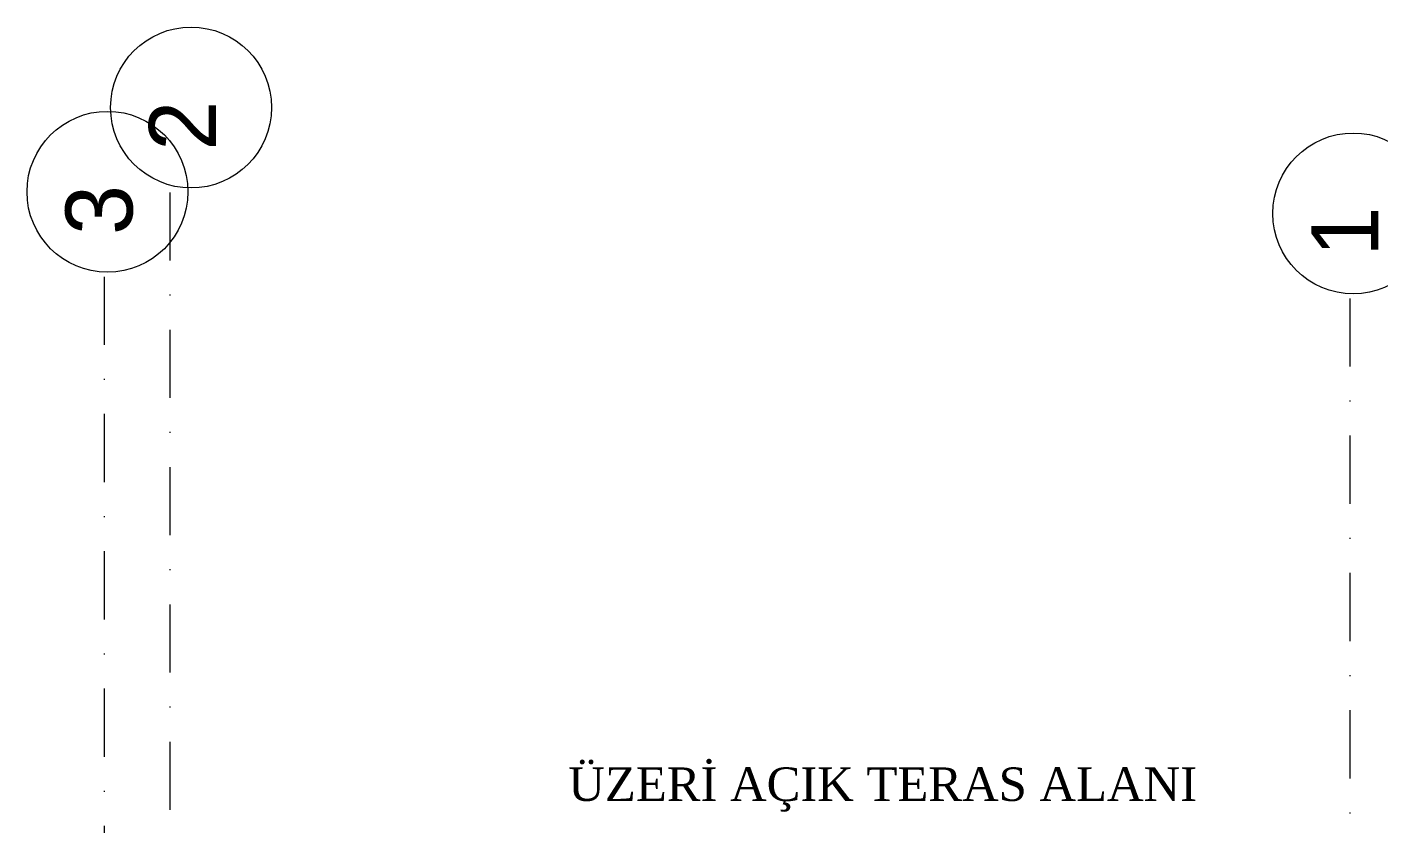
# Model space of a CAD drawing. Header units: millimetres. Extents: x -16104 to 67872, y -88009 to 12107.
# Drawn here: x 1187.8 to 1313.9, y 10396.1 to 10470.4 of the extents above; entities that cross this region are included whole.
import ezdxf

# ---------------------------------------------------------------- set-up
doc = ezdxf.new("R2010")
doc.units = ezdxf.units.MM
doc.linetypes.add('DASHDOTX2', pattern=[50.8, 25.4, -12.7, 0, -12.7])
doc.layers.get('0').update_dxf_attribs({"color": 241})
doc.layers.add('TARAMA', color=8, linetype='Continuous', lineweight=15)
doc.styles.add('ÖLÇÜ', font='times.ttf', dxfattribs={"height": 15})

# ---------------------------------------------------------------- blocks, each defined once
blk = doc.blocks.new('UYH')
at = {"layer": 'TARAMA', "linetype": 'DASHDOTX2'}
for p, q in [((63956.9, 577.4), (63956.9, 3471.09)), ((63932.39, 545.97), (63932.39, 3439.66)), ((64396.89, 537.89), (64396.89, 3431.58))]:
    blk.add_line(p, q, dxfattribs=at)
at = {"layer": 'TARAMA', "linetype": 'ByBlock'}
for centre in [(63964.72, 3501.64), (63933.56, 3470.21), (64398.06, 3462.13)]:
    blk.add_circle(centre, 30, dxfattribs=at)
at = {"layer": 'TARAMA', "style": 'ÖLÇÜ'}
blk.add_text('ÜZERİ AÇIK TERAS ALANI', height=12.5, dxfattribs=at).set_placement((64105.39, 3243.1))
at = {"layer": 'TARAMA', "char_height": 25, "width": 35.6591, "attachment_point": 1, "rotation": 90}
for s, insert in [('2', (63949.05, 3485.55)), ('3', (63917.9, 3454.12)), ('1', (64382.4, 3446.04))]:
    blk.add_mtext(s, dxfattribs=dict(at, insert=insert))

msp = doc.modelspace()

# ---------------------------------------------------------------- block references
at = {"xscale": 0.25, "yscale": 0.25, "zscale": 0.25}
msp.add_blockref('UYH', (-14788.06, 9587.5), dxfattribs=at)

doc.saveas('drawing.dxf')
